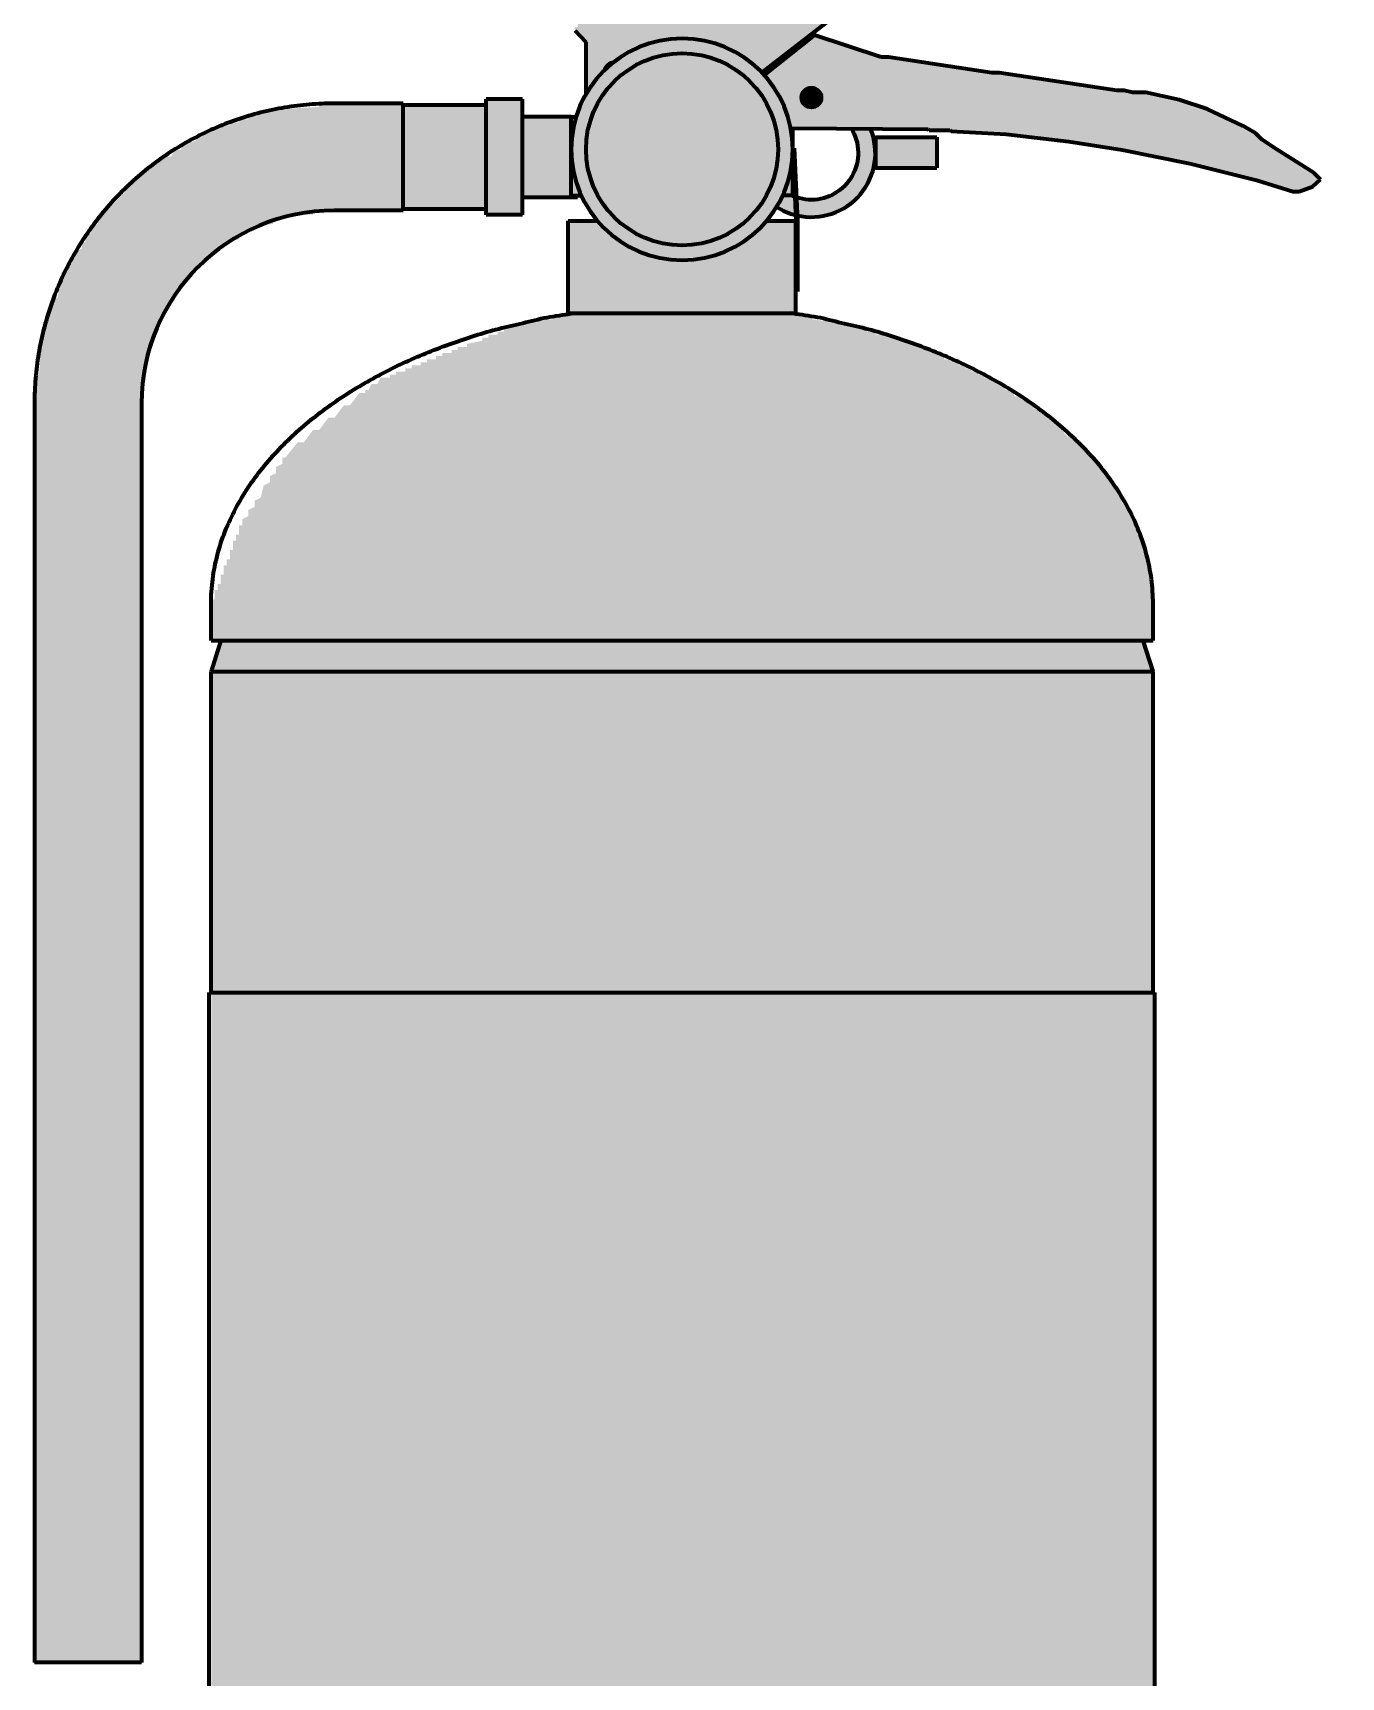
# Model space of a CAD drawing. Header units: millimetres. Extents: x 0 to 420, y 0 to 297.
# Drawn here: x 71.8 to 114.3, y 193.6 to 247 of the extents above; entities that cross this region are included whole.
import ezdxf

# ---------------------------------------------------------------- set-up
doc = ezdxf.new("R2010")
doc.units = ezdxf.units.MM
doc.layers.add('01-VISIBLE', color=7, linetype='CONTINUOUS', lineweight=70)
doc.layers.add('13-GRAFICA', color=30, linetype='CONTINUOUS', lineweight=18)

msp = doc.modelspace()

# ---------------------------------------------------------------- hatches: boundary and pattern name
at = {"layer": '13-GRAFICA', "true_color": 0x009146}
h = msp.add_hatch(color=7, dxfattribs=at)
h.dxf.hatch_style = 1
h.paths.add_polyline_path([(89.828, 245.129), (89.828, 246.729), (89.428, 247.029), (89.428, 247.229), (89.528, 247.229), (89.528, 247.429), (89.628, 247.429), (89.728, 248.129), (89.828, 248.129), (89.928, 248.329), (90.728, 248.429), (90.728, 248.529), (91.128, 248.529), (91.128, 248.629), (91.528, 248.629), (91.528, 248.729), (91.928, 248.729), (91.928, 248.829), (92.428, 248.829), (92.428, 248.929), (93.028, 248.929), (93.028, 249.029), (93.228, 249.029), (93.228, 249.129), (93.728, 249.129), (93.728, 249.229), (94.128, 249.229), (94.128, 249.329), (94.528, 249.329), (94.528, 249.429), (95.028, 249.429), (95.028, 249.529), (95.428, 249.529), (95.428, 249.629), (95.928, 249.629), (95.928, 249.729), (96.328, 249.729), (96.328, 249.829), (96.828, 249.829), (96.828, 249.929), (99.328, 249.929), (99.328, 249.829), (101.028, 249.829), (101.028, 249.729), (102.728, 249.729), (102.728, 249.629), (104.828, 249.629), (104.828, 249.529), (106.928, 249.529), (106.928, 249.429), (108.528, 249.429), (108.528, 249.329), (110.128, 249.329), (110.128, 249.229), (113.528, 249.129), (113.528, 249.029), (113.728, 249.029), (113.728, 248.929), (114.228, 248.529), (114.228, 248.229), (114.328, 248.229), (114.328, 247.929), (114.228, 247.929), (114.228, 247.829), (112.528, 247.829), (112.428, 248.029), (98.428, 248.029), (98.428, 247.929), (98.228, 247.929), (98.028, 247.629), (97.828, 247.629), (97.528, 247.229), (97.328, 247.229), (97.128, 246.929), (96.928, 246.929), (96.628, 246.529), (96.428, 246.529), (96.228, 246.229), (96.028, 246.229), (96.028, 246.129), (95.928, 246.129), (95.728, 245.829), (95.528, 245.829), (95.528, 245.729), (95.428, 245.729), (95.128, 246.129), (94.928, 246.129), (94.828, 246.329), (94.628, 246.329), (94.528, 246.529), (94.228, 246.529), (94.228, 246.629), (93.928, 246.629), (93.928, 246.729), (93.528, 246.729), (93.528, 246.829), (92.328, 246.829), (92.328, 246.729), (91.928, 246.729), (91.928, 246.629), (91.328, 246.529), (91.328, 246.429), (91.128, 246.429), (91.028, 246.229), (90.828, 246.229), (90.728, 246.029), (90.528, 246.029), (90.428, 245.729), (89.928, 245.329), (89.928, 245.129)])
at = {"layer": '13-GRAFICA', "true_color": 0xffffff}
h = msp.add_hatch(color=7, dxfattribs=at)
h.dxf.hatch_style = 1
h.paths.add_polyline_path([(92.628, 239.729), (92.028, 239.729), (92.028, 239.829), (91.728, 239.829), (91.728, 239.929), (91.428, 239.929), (91.428, 240.029), (91.028, 240.129), (90.828, 240.429), (90.628, 240.429), (90.628, 240.529), (89.928, 241.129), (89.928, 241.329), (89.828, 241.329), (89.828, 241.529), (89.728, 241.529), (89.728, 241.729), (89.628, 241.729), (89.628, 241.929), (89.528, 241.929), (89.428, 242.629), (89.328, 242.629), (89.328, 243.829), (89.428, 243.829), (89.428, 244.229), (89.528, 244.229), (89.528, 244.529), (89.628, 244.529), (89.628, 244.729), (89.728, 244.729), (89.928, 245.329), (90.028, 245.329), (90.028, 245.429), (90.428, 245.729), (90.428, 245.929), (90.628, 245.929), (90.828, 246.229), (91.028, 246.229), (91.028, 246.329), (91.328, 246.429), (91.328, 246.529), (91.628, 246.529), (91.628, 246.629), (91.928, 246.629), (91.928, 246.729), (92.328, 246.729), (92.328, 246.829), (93.528, 246.829), (93.528, 246.729), (93.928, 246.729), (93.928, 246.629), (94.528, 246.529), (94.628, 246.329), (94.828, 246.329), (94.928, 246.129), (95.128, 246.129), (95.128, 246.029), (95.928, 245.329), (95.928, 245.129), (96.028, 245.129), (96.028, 244.929), (96.128, 244.929), (96.128, 244.729), (96.228, 244.729), (96.228, 244.529), (96.328, 244.529), (96.328, 244.129), (96.428, 244.129), (96.428, 243.729), (96.528, 243.729), (96.528, 242.729), (96.428, 242.729), (96.428, 242.329), (96.328, 242.329), (96.228, 241.729), (96.028, 241.629), (95.928, 241.229), (95.728, 241.129), (95.728, 240.929), (95.628, 240.929), (95.228, 240.429), (95.028, 240.429), (95.028, 240.329), (94.728, 240.229), (94.628, 240.029), (94.328, 240.029), (94.328, 239.929), (93.828, 239.829), (93.828, 239.729), (93.128, 239.729), (93.128, 239.629), (92.628, 239.629)])
at = {"layer": '13-GRAFICA', "true_color": 0x009146}
h = msp.add_hatch(color=7, dxfattribs=at)
h.dxf.hatch_style = 1
h.paths.add_polyline_path([(97.028, 246.729), (97.128, 246.929), (97.428, 246.929), (97.428, 246.829), (97.428, 245.129), (97.328, 245.129), (97.328, 245.229), (96.928, 245.229), (96.928, 245.129), (96.828, 245.129), (96.828, 246.729)])
h = msp.add_hatch(color=7, dxfattribs=at)
h.dxf.hatch_style = 1
h.paths.add_polyline_path([(97.728, 246.829), (97.728, 246.729), (98.028, 246.729), (98.028, 246.629), (98.328, 246.629), (98.328, 246.529), (98.728, 246.529), (98.728, 246.429), (99.028, 246.429), (99.028, 246.329), (99.328, 246.329), (99.328, 246.229), (101.428, 246.029), (101.428, 245.929), (102.728, 245.829), (102.728, 245.729), (103.628, 245.729), (103.628, 245.629), (105.628, 245.429), (105.628, 245.329), (106.928, 245.229), (106.928, 245.129), (108.028, 245.129), (108.028, 245.029), (108.528, 245.029), (108.528, 244.929), (109.328, 244.829), (109.328, 244.729), (109.928, 244.629), (109.928, 244.529), (110.128, 244.529), (110.128, 244.429), (110.328, 244.429), (110.328, 244.329), (110.528, 244.329), (110.528, 244.229), (110.828, 244.229), (110.828, 244.129), (111.228, 244.029), (111.228, 243.929), (111.528, 243.829), (111.728, 243.529), (111.928, 243.529), (112.028, 243.329), (112.228, 243.329), (112.228, 243.229), (112.528, 243.129), (112.628, 242.929), (112.828, 242.929), (112.828, 242.829), (113.028, 242.829), (113.128, 242.629), (113.328, 242.629), (113.628, 242.229), (113.528, 242.229), (113.428, 242.029), (113.228, 242.029), (113.228, 241.929), (112.728, 241.829), (112.728, 241.929), (112.428, 241.929), (112.428, 242.029), (112.128, 242.029), (112.128, 242.129), (111.828, 242.129), (111.828, 242.229), (111.428, 242.229), (111.428, 242.329), (111.028, 242.329), (111.028, 242.429), (110.628, 242.429), (110.628, 242.529), (110.228, 242.529), (110.228, 242.629), (109.828, 242.629), (109.828, 242.729), (109.428, 242.729), (109.428, 242.829), (108.928, 242.829), (108.928, 242.929), (108.428, 242.929), (108.428, 243.029), (107.928, 243.029), (107.928, 243.129), (107.428, 243.129), (107.428, 243.229), (106.928, 243.229), (106.928, 243.329), (105.628, 243.429), (105.628, 243.529), (103.928, 243.629), (103.928, 243.729), (100.928, 243.829), (100.928, 243.929), (97.428, 243.929), (97.428, 244.729), (97.428, 245.129), (97.428, 246.829)])
h = msp.add_hatch(color=7, dxfattribs=at)
h.dxf.hatch_style = 1
h.paths.add_polyline_path([(96.128, 244.929), (96.028, 244.929), (95.928, 245.329), (95.628, 245.529), (95.628, 245.729), (95.728, 245.729), (95.828, 245.929), (96.028, 245.929), (96.328, 246.329), (96.528, 246.329), (96.828, 246.729), (96.828, 245.129), (96.828, 244.729), (96.828, 243.929), (96.428, 243.929), (96.328, 244.529), (96.228, 244.529), (96.228, 244.729), (96.128, 244.729)])
at = {"layer": '13-GRAFICA', "true_color": 0xd6d9de}
h = msp.add_hatch(color=7, dxfattribs=at)
h.dxf.hatch_style = 1
h.paths.add_polyline_path([(96.828, 244.729), (96.828, 245.129), (96.928, 245.129), (96.928, 245.229), (97.328, 245.229), (97.328, 245.129), (97.428, 245.129), (97.428, 244.729), (97.328, 244.729), (97.328, 244.629), (96.928, 244.629), (96.928, 244.729)])
at = {"layer": '13-GRAFICA', "true_color": 0x009146}
h = msp.add_hatch(color=7, dxfattribs=at)
h.dxf.hatch_style = 1
h.paths.add_polyline_path([(71.828, 194.129), (71.828, 235.029), (71.928, 235.029), (71.928, 235.929), (72.028, 235.929), (72.128, 237.329), (72.228, 237.329), (72.428, 238.229), (72.528, 238.229), (72.528, 238.429), (72.628, 238.429), (72.828, 239.329), (73.028, 239.429), (73.028, 239.629), (73.128, 239.629), (73.228, 239.929), (73.428, 240.029), (73.428, 240.229), (73.528, 240.229), (73.528, 240.429), (73.728, 240.529), (73.728, 240.729), (73.928, 240.829), (73.928, 241.029), (74.028, 241.029), (75.628, 242.729), (75.828, 242.729), (75.928, 242.929), (76.328, 243.029), (76.428, 243.229), (76.628, 243.229), (76.728, 243.429), (77.128, 243.529), (77.128, 243.629), (77.428, 243.729), (77.428, 243.829), (77.728, 243.829), (77.728, 243.929), (77.928, 243.929), (77.928, 244.029), (78.228, 244.029), (78.228, 244.129), (78.528, 244.129), (78.528, 244.229), (78.828, 244.229), (78.828, 244.329), (79.128, 244.329), (79.128, 244.429), (79.428, 244.429), (79.428, 244.529), (81.128, 244.629), (81.128, 244.729), (83.828, 244.729), (83.828, 241.229), (80.928, 241.229), (80.928, 241.129), (80.128, 241.129), (80.128, 241.029), (79.828, 241.029), (79.828, 240.929), (79.628, 240.929), (79.628, 240.829), (79.028, 240.729), (79.028, 240.629), (78.628, 240.529), (78.528, 240.329), (78.128, 240.229), (78.028, 240.029), (77.828, 240.029), (77.828, 239.929), (76.628, 238.829), (76.628, 238.629), (76.528, 238.629), (76.428, 238.329), (76.228, 238.229), (76.128, 237.829), (75.928, 237.729), (75.928, 237.429), (75.828, 237.429), (75.828, 237.129), (75.728, 237.129), (75.728, 236.829), (75.628, 236.829), (75.628, 236.529), (75.528, 236.529), (75.528, 236.029), (75.428, 236.029), (75.428, 235.129), (75.328, 235.129), (75.328, 194.129)])
at = {"layer": '13-GRAFICA', "true_color": 0xcba23e}
h = msp.add_hatch(color=7, dxfattribs=at)
h.dxf.hatch_style = 1
h.paths.add_polyline_path([(83.828, 241.329), (83.828, 244.729), (86.528, 244.729), (86.528, 244.929), (87.728, 244.929), (87.728, 241.129), (86.528, 241.129), (86.528, 241.329)])
at = {"layer": '13-GRAFICA', "true_color": 0x009146}
h = msp.add_hatch(color=7, dxfattribs=at)
h.dxf.hatch_style = 1
h.paths.add_polyline_path([(96.828, 243.929), (96.828, 244.729), (96.928, 244.729), (96.928, 244.629), (97.328, 244.629), (97.328, 244.729), (97.428, 244.729), (97.428, 243.929)])
at = {"layer": '13-GRAFICA', "true_color": 0xcba23e}
h = msp.add_hatch(color=7, dxfattribs=at)
h.dxf.hatch_style = 1
h.paths.add_polyline_path([(87.728, 244.329), (89.528, 244.329), (89.528, 244.229), (89.428, 244.229), (89.428, 243.829), (89.328, 243.829), (89.328, 242.629), (89.428, 242.629), (89.428, 242.229), (89.528, 242.229), (89.628, 241.729), (87.728, 241.729)])
at = {"layer": '13-GRAFICA', "true_color": 0xd6d9de}
h = msp.add_hatch(color=7, dxfattribs=at)
h.dxf.hatch_style = 1
h.paths.add_polyline_path([(96.028, 241.329), (96.028, 241.629), (96.128, 241.629), (96.128, 241.729), (97.528, 241.629), (97.528, 241.729), (98.028, 241.829), (98.028, 241.929), (98.328, 242.129), (98.328, 242.329), (98.528, 242.429), (98.528, 242.729), (98.628, 242.729), (98.628, 243.529), (98.528, 243.529), (98.528, 243.829), (98.428, 243.829), (98.428, 243.929), (99.028, 243.929), (99.028, 243.829), (99.128, 243.829), (99.228, 243.029), (99.128, 243.029), (99.128, 242.429), (99.028, 242.429), (98.928, 242.029), (98.728, 241.929), (98.728, 241.729), (98.628, 241.729), (98.528, 241.529), (98.328, 241.529), (98.228, 241.329), (98.028, 241.329), (98.028, 241.229), (97.828, 241.229), (97.828, 241.129), (97.428, 241.129), (97.428, 241.029), (96.828, 241.029), (96.828, 241.129), (96.428, 241.129), (96.428, 241.229)])
at = {"layer": '13-GRAFICA', "true_color": 0xffd200}
h = msp.add_hatch(color=7, dxfattribs=at)
h.dxf.hatch_style = 1
h.paths.add_polyline_path([(99.228, 242.629), (99.228, 243.629), (101.228, 243.629), (101.228, 242.629)])
at = {"layer": '13-GRAFICA', "true_color": 0xcba23e}
h = msp.add_hatch(color=7, dxfattribs=at)
h.dxf.hatch_style = 1
h.paths.add_polyline_path([(96.428, 242.729), (96.528, 242.729), (96.528, 241.729), (96.228, 241.729)])
at = {"layer": '13-GRAFICA', "true_color": 0xc81e2d}
h = msp.add_hatch(color=7, dxfattribs=at)
h.dxf.hatch_style = 1
h.paths.add_polyline_path([(96.528, 242.029), (96.528, 242.929), (96.628, 242.929), (96.628, 242.029)])
at = {"layer": '13-GRAFICA', "true_color": 0xb21820}
h = msp.add_hatch(color=7, dxfattribs=at)
h.dxf.hatch_style = 1
h.paths.add_polyline_path([(96.628, 237.929), (89.228, 237.929), (89.228, 240.929), (90.228, 240.929), (90.228, 240.829), (90.328, 240.829), (90.628, 240.429), (90.828, 240.429), (91.028, 240.129), (91.228, 240.129), (91.228, 240.029), (91.428, 240.029), (91.428, 239.929), (91.728, 239.929), (91.728, 239.829), (92.028, 239.829), (92.028, 239.729), (92.628, 239.729), (92.628, 239.629), (93.828, 239.729), (93.828, 239.829), (94.128, 239.829), (94.128, 239.929), (94.328, 239.929), (94.328, 240.029), (94.628, 240.029), (94.728, 240.229), (94.928, 240.229), (95.028, 240.429), (95.228, 240.429), (95.628, 240.929), (96.628, 240.929)])
h = msp.add_hatch(color=7, dxfattribs=at)
h.dxf.hatch_style = 1
h.paths.add_polyline_path([(77.628, 227.329), (77.628, 228.629), (77.728, 228.629), (77.728, 228.929), (77.828, 228.929), (77.828, 229.129), (77.928, 229.129), (77.928, 229.429), (78.028, 229.429), (78.028, 229.729), (78.128, 229.729), (78.128, 229.929), (78.228, 229.929), (78.228, 230.229), (78.328, 230.229), (78.328, 230.529), (78.428, 230.529), (78.428, 230.729), (78.528, 230.729), (78.528, 231.029), (78.628, 231.029), (78.628, 231.229), (78.828, 231.329), (78.828, 231.529), (79.028, 231.629), (79.028, 231.829), (79.228, 231.929), (79.328, 232.329), (79.528, 232.429), (79.528, 232.629), (79.728, 232.729), (79.728, 232.929), (79.928, 233.029), (79.928, 233.229), (80.028, 233.229), (80.428, 233.729), (80.628, 233.729), (80.928, 234.129), (81.128, 234.129), (81.428, 234.529), (81.628, 234.529), (81.928, 234.929), (82.128, 234.929), (82.428, 235.329), (82.628, 235.329), (82.628, 235.429), (82.728, 235.429), (82.828, 235.629), (83.028, 235.629), (83.128, 235.829), (83.428, 235.829), (83.428, 235.929), (83.628, 235.929), (83.628, 236.029), (83.928, 236.029), (83.928, 236.129), (84.128, 236.129), (84.128, 236.229), (84.428, 236.229), (84.428, 236.329), (84.628, 236.329), (84.628, 236.429), (84.928, 236.429), (84.928, 236.529), (85.128, 236.529), (85.128, 236.629), (85.428, 236.629), (85.428, 236.729), (85.628, 236.729), (85.628, 236.829), (85.928, 236.829), (85.928, 236.929), (86.428, 237.029), (86.428, 237.129), (86.628, 237.129), (86.628, 237.229), (86.928, 237.229), (86.928, 237.329), (87.128, 237.329), (87.128, 237.429), (87.828, 237.529), (87.828, 237.629), (88.228, 237.629), (88.228, 237.729), (88.728, 237.729), (88.728, 237.829), (89.228, 237.829), (89.228, 237.929), (96.628, 237.929), (96.628, 237.829), (97.128, 237.829), (97.128, 237.729), (98.628, 237.529), (98.628, 237.429), (98.928, 237.429), (98.928, 237.329), (99.228, 237.329), (99.228, 237.229), (99.628, 237.229), (99.628, 237.129), (99.928, 237.129), (99.928, 237.029), (100.228, 237.029), (100.228, 236.929), (100.628, 236.929), (100.628, 236.829), (100.828, 236.829), (100.828, 236.729), (101.028, 236.729), (101.028, 236.629), (101.228, 236.629), (101.228, 236.529), (101.428, 236.529), (101.428, 236.429), (101.728, 236.429), (101.728, 236.329), (101.928, 236.329), (101.928, 236.229), (102.128, 236.229), (102.128, 236.129), (102.328, 236.129), (102.328, 236.029), (102.528, 236.029), (102.528, 235.929), (102.728, 235.929), (102.728, 235.829), (103.028, 235.829), (103.128, 235.629), (103.328, 235.629), (103.428, 235.429), (103.628, 235.429), (103.728, 235.229), (103.928, 235.229), (103.928, 235.129), (104.228, 235.029), (104.328, 234.829), (104.728, 234.729), (105.428, 233.929), (105.628, 233.929), (105.628, 233.829), (106.328, 233.229), (106.328, 233.029), (106.428, 233.029), (106.428, 232.929), (106.728, 232.729), (106.728, 232.529), (107.028, 232.329), (107.228, 231.729), (107.428, 231.629), (107.428, 231.429), (107.528, 231.429), (107.528, 231.229), (107.628, 231.229), (107.628, 231.029), (107.728, 231.029), (107.728, 230.729), (107.828, 230.729), (107.828, 230.429), (107.928, 230.429), (107.928, 230.129), (108.028, 230.129), (108.028, 229.729), (108.128, 229.729), (108.128, 228.829), (108.228, 228.829), (108.228, 227.329)])
h = msp.add_hatch(color=7, dxfattribs=at)
h.dxf.hatch_style = 1
h.paths.add_polyline_path([(77.628, 226.429), (77.728, 226.429), (77.728, 226.829), (77.828, 226.829), (77.928, 227.329), (107.928, 227.329), (107.928, 227.029), (108.028, 227.029), (108.028, 226.729), (108.128, 226.729), (108.128, 226.429), (108.228, 226.429), (108.228, 215.829), (77.628, 215.829)])
at = {"layer": '13-GRAFICA', "true_color": 0xffffff}
h = msp.add_hatch(color=7, dxfattribs=at)
h.dxf.hatch_style = 1
h.paths.add_polyline_path([(77.628, 186.429), (77.628, 215.829), (108.228, 215.829), (108.228, 186.429)])

# ---------------------------------------------------------------- linework, layer by layer
at = {"layer": '01-VISIBLE'}
for p, q in [((95.509, 245.748), (98.472, 248.041)), ((89.446, 247.109), (89.786, 246.737)), ((97.22, 246.957), (95.589, 245.663)), ((99.386, 246.247), (97.22, 246.957)), ((89.786, 246.737), (89.786, 245.024)), ((99.624, 246.247), (99.386, 246.247)), ((102.976, 245.739), (99.624, 246.247)), ((103.214, 245.739), (102.976, 245.739)), ((107.04, 245.163), (103.214, 245.739)), ((83.858, 244.739), (81.618, 244.739)), ((86.558, 244.689), (83.858, 244.689)), ((87.738, 244.879), (86.558, 244.879)), ((107.278, 245.163), (107.04, 245.163)), ((107.548, 245.095), (107.278, 245.163)), ((107.988, 245.095), (107.548, 245.095)), ((109.072, 244.857), (107.988, 245.095)), ((109.986, 244.553), (109.072, 244.857)), ((89.318, 244.309), (87.738, 244.309)), ((89.318, 241.749), (89.318, 244.309)), ((111.138, 244.011), (109.986, 244.553)), ((96.452, 243.934), (100.91, 243.909)), ((96.518, 241.749), (96.518, 243.934)), ((99.198, 243.649), (101.198, 243.649)), ((100.91, 243.909), (100.944, 243.875)), ((100.944, 243.875), (101.622, 243.875)), ((101.622, 243.875), (101.656, 243.841)), ((101.656, 243.841), (103.45, 243.739)), ((103.45, 243.739), (105.482, 243.503)), ((111.544, 243.773), (111.138, 244.011)), ((111.748, 243.571), (111.544, 243.773)), ((96.524, 243.289), (96.564, 243.291)), ((96.624, 240.929), (96.524, 243.289)), ((96.564, 243.291), (96.664, 240.93)), ((105.482, 243.503), (107.21, 243.231)), ((107.21, 243.231), (109.412, 242.791)), ((112.154, 243.299), (111.748, 243.571)), ((113.442, 242.487), (112.154, 243.299)), ((99.198, 242.649), (101.198, 242.649)), ((109.412, 242.791), (111.578, 242.249)), ((111.578, 242.249), (112.764, 241.877)), ((112.968, 241.877), (113.408, 242.047)), ((113.408, 242.047), (113.662, 242.267)), ((113.662, 242.267), (113.442, 242.487)), ((89.518, 241.689), (87.738, 241.689)), ((112.764, 241.877), (112.968, 241.877)), ((83.858, 241.259), (81.618, 241.259)), ((86.558, 241.309), (83.858, 241.309)), ((87.738, 241.119), (86.558, 241.119)), ((89.218, 237.929), (89.218, 240.929)), ((96.618, 238.729), (96.618, 240.929)), ((96.624, 238.629), (96.624, 240.929)), ((96.664, 240.93), (96.664, 238.629)), ((96.613, 238.329), (96.613, 238.729)), ((96.618, 237.929), (96.618, 238.329)), ((96.664, 238.629), (96.624, 238.629)), ((96.42, 237.929), (96.42, 237.929)), ((71.878, 234.999), (71.878, 194.089)), ((75.358, 234.999), (75.358, 194.089)), ((77.618, 227.286), (77.618, 228.486)), ((108.218, 227.286), (108.218, 228.486)), ((77.938, 227.286), (77.618, 226.286)), ((108.218, 226.286), (107.898, 227.286)), ((77.618, 215.855), (77.618, 226.286)), ((108.218, 215.855), (108.218, 226.286)), ((77.558, 186.444), (77.558, 215.855)), ((108.278, 186.444), (108.278, 215.855))]:
    msp.add_line(p, q, dxfattribs=at)
for points in [[(81.618, 244.739), (81.517, 244.738), (81.417, 244.737), (81.316, 244.734), (81.215, 244.731), (81.115, 244.726), (81.014, 244.72), (80.914, 244.714), (80.814, 244.706), (80.713, 244.697), (80.613, 244.687), (80.513, 244.676), (80.413, 244.664), (80.313, 244.651), (80.214, 244.637), (80.114, 244.622), (80.015, 244.606), (79.916, 244.589), (79.817, 244.571), (79.718, 244.552), (79.619, 244.532), (79.521, 244.511), (79.423, 244.488), (79.325, 244.465), (79.227, 244.441), (79.13, 244.416), (79.032, 244.39), (78.935, 244.362), (78.839, 244.334), (78.743, 244.305), (78.646, 244.275), (78.551, 244.243), (78.455, 244.211), (78.36, 244.178), (78.266, 244.144), (78.171, 244.109), (78.077, 244.073), (77.984, 244.036), (77.891, 243.998), (77.798, 243.959), (77.705, 243.919), (77.614, 243.878), (77.522, 243.836), (77.431, 243.793), (77.34, 243.749), (77.25, 243.705), (77.16, 243.659), (77.071, 243.613), (76.982, 243.565), (76.894, 243.517), (76.806, 243.467), (76.719, 243.417), (76.632, 243.366), (76.546, 243.314), (76.46, 243.261), (76.375, 243.208), (76.291, 243.153), (76.207, 243.098), (76.123, 243.041), (76.041, 242.984), (75.958, 242.926), (75.877, 242.867), (75.796, 242.807), (75.715, 242.747), (75.636, 242.685), (75.556, 242.623), (75.478, 242.56), (75.4, 242.496), (75.323, 242.431), (75.247, 242.366), (75.171, 242.3), (75.096, 242.233), (75.021, 242.165), (74.948, 242.096), (74.875, 242.027), (74.802, 241.957), (74.731, 241.886), (74.66, 241.815), (74.59, 241.742), (74.521, 241.669), (74.452, 241.596), (74.384, 241.521), (74.317, 241.446), (74.251, 241.37), (74.186, 241.294), (74.121, 241.217), (74.057, 241.139), (73.994, 241.061), (73.932, 240.981), (73.87, 240.902), (73.81, 240.821), (73.75, 240.74), (73.691, 240.659), (73.633, 240.576), (73.576, 240.494), (73.519, 240.41), (73.464, 240.326), (73.409, 240.242), (73.356, 240.157), (73.303, 240.071), (73.251, 239.985), (73.2, 239.898), (73.15, 239.811), (73.1, 239.723), (73.052, 239.635), (73.004, 239.546), (72.958, 239.457), (72.912, 239.367), (72.868, 239.277), (72.824, 239.186), (72.781, 239.095), (72.739, 239.003), (72.698, 238.912), (72.658, 238.819), (72.619, 238.726), (72.581, 238.633), (72.544, 238.54), (72.508, 238.446), (72.473, 238.351), (72.439, 238.257), (72.406, 238.162), (72.374, 238.066), (72.342, 237.971), (72.312, 237.874), (72.283, 237.778), (72.255, 237.682), (72.227, 237.585), (72.201, 237.487), (72.176, 237.39), (72.152, 237.292), (72.129, 237.194), (72.106, 237.096), (72.085, 236.998), (72.065, 236.899), (72.046, 236.8), (72.028, 236.701), (72.011, 236.602), (71.995, 236.503), (71.98, 236.403), (71.966, 236.304), (71.953, 236.204), (71.941, 236.104), (71.93, 236.004), (71.92, 235.904), (71.911, 235.803), (71.903, 235.703), (71.897, 235.603), (71.891, 235.502), (71.886, 235.402), (71.883, 235.301), (71.88, 235.2), (71.879, 235.1), (71.878, 234.999)], [(83.858, 241.259), (83.858, 241.361), (83.858, 241.464), (83.858, 241.566), (83.858, 241.668), (83.858, 241.771), (83.858, 241.873), (83.858, 241.975), (83.858, 242.078), (83.858, 242.18), (83.858, 242.283), (83.858, 242.385), (83.858, 242.487), (83.858, 242.59), (83.858, 242.692), (83.858, 242.794), (83.858, 242.897), (83.858, 242.999), (83.858, 243.101), (83.858, 243.204), (83.858, 243.306), (83.858, 243.408), (83.858, 243.511), (83.858, 243.613), (83.858, 243.715), (83.858, 243.818), (83.858, 243.92), (83.858, 244.023), (83.858, 244.125), (83.858, 244.227), (83.858, 244.33), (83.858, 244.432), (83.858, 244.534), (83.858, 244.637), (83.858, 244.739)], [(86.558, 241.119), (86.558, 241.221), (86.558, 241.322), (86.558, 241.424), (86.558, 241.525), (86.558, 241.627), (86.558, 241.729), (86.558, 241.83), (86.558, 241.932), (86.558, 242.034), (86.558, 242.135), (86.558, 242.237), (86.558, 242.338), (86.558, 242.44), (86.558, 242.542), (86.558, 242.643), (86.558, 242.745), (86.558, 242.847), (86.558, 242.948), (86.558, 243.05), (86.558, 243.151), (86.558, 243.253), (86.558, 243.355), (86.558, 243.456), (86.558, 243.558), (86.558, 243.66), (86.558, 243.761), (86.558, 243.863), (86.558, 243.964), (86.558, 244.066), (86.558, 244.168), (86.558, 244.269), (86.558, 244.371), (86.558, 244.473), (86.558, 244.574), (86.558, 244.676), (86.558, 244.777), (86.558, 244.879)], [(87.738, 241.119), (87.738, 241.221), (87.738, 241.322), (87.738, 241.424), (87.738, 241.525), (87.738, 241.627), (87.738, 241.729), (87.738, 241.83), (87.738, 241.932), (87.738, 242.034), (87.738, 242.135), (87.738, 242.237), (87.738, 242.338), (87.738, 242.44), (87.738, 242.542), (87.738, 242.643), (87.738, 242.745), (87.738, 242.847), (87.738, 242.948), (87.738, 243.05), (87.738, 243.151), (87.738, 243.253), (87.738, 243.355), (87.738, 243.456), (87.738, 243.558), (87.738, 243.66), (87.738, 243.761), (87.738, 243.863), (87.738, 243.964), (87.738, 244.066), (87.738, 244.168), (87.738, 244.269), (87.738, 244.371), (87.738, 244.473), (87.738, 244.574), (87.738, 244.676), (87.738, 244.777), (87.738, 244.879)], [(96.951, 245.202), (96.951, 245.202), (96.951, 245.202), (96.951, 245.202), (96.951, 245.202), (96.951, 245.202), (96.952, 245.202)], [(89.318, 244.309), (89.345, 244.309), (89.371, 244.309), (89.398, 244.309), (89.424, 244.309), (89.451, 244.309), (89.478, 244.309)], [(98.414, 243.923), (98.464, 243.836), (98.507, 243.745), (98.545, 243.652), (98.577, 243.557), (98.602, 243.459), (98.62, 243.361), (98.632, 243.261), (98.638, 243.161), (98.636, 243.06), (98.629, 242.96), (98.614, 242.861), (98.593, 242.762), (98.566, 242.666), (98.532, 242.571), (98.492, 242.479), (98.446, 242.39), (98.394, 242.303), (98.337, 242.221), (98.274, 242.142), (98.207, 242.068), (98.134, 241.999), (98.057, 241.934), (97.976, 241.874), (97.891, 241.821), (97.803, 241.772), (97.712, 241.73), (97.618, 241.694), (97.523, 241.664), (97.425, 241.64), (97.326, 241.623), (97.226, 241.613), (97.126, 241.609), (97.025, 241.612), (96.925, 241.621), (96.826, 241.637), (96.728, 241.66), (96.632, 241.689)], [(99.198, 243.649), (99.198, 243.549), (99.198, 243.449), (99.198, 243.349), (99.198, 243.249), (99.198, 243.149), (99.198, 243.049), (99.198, 242.949), (99.198, 242.849), (99.198, 242.749), (99.198, 242.649)], [(101.198, 243.649), (101.198, 243.549), (101.198, 243.449), (101.198, 243.349), (101.198, 243.249), (101.198, 243.149), (101.198, 243.049), (101.198, 242.949), (101.198, 242.849), (101.198, 242.749), (101.198, 242.649)], [(89.318, 241.749), (89.373, 241.749), (89.427, 241.749), (89.482, 241.749), (89.536, 241.749), (89.591, 241.749), (89.645, 241.749)], [(89.518, 241.689), (89.518, 241.699), (89.518, 241.709), (89.518, 241.719), (89.518, 241.729), (89.518, 241.739), (89.518, 241.749)], [(96.518, 241.749), (96.463, 241.749), (96.409, 241.749), (96.354, 241.749), (96.3, 241.749), (96.245, 241.749), (96.191, 241.749)], [(96.591, 241.703), (96.573, 241.71), (96.554, 241.718), (96.536, 241.725), (96.517, 241.733), (96.499, 241.741), (96.481, 241.749)], [(89.218, 240.929), (89.323, 240.929), (89.429, 240.929), (89.534, 240.929), (89.639, 240.929), (89.744, 240.929), (89.85, 240.929), (89.955, 240.929), (90.06, 240.929), (90.165, 240.929)], [(95.671, 240.929), (95.776, 240.929), (95.881, 240.929), (95.986, 240.929), (96.092, 240.929), (96.197, 240.929), (96.302, 240.929), (96.407, 240.929), (96.513, 240.929), (96.618, 240.929)], [(96.613, 238.729), (96.613, 238.729), (96.614, 238.729), (96.615, 238.729), (96.616, 238.729), (96.617, 238.729), (96.618, 238.729)], [(96.613, 238.329), (96.613, 238.329), (96.614, 238.329), (96.615, 238.329), (96.616, 238.329), (96.617, 238.329), (96.618, 238.329)], [(77.618, 228.486), (77.619, 228.587), (77.621, 228.687), (77.625, 228.787), (77.631, 228.888), (77.638, 228.988), (77.647, 229.088), (77.658, 229.188), (77.67, 229.287), (77.684, 229.387), (77.7, 229.486), (77.717, 229.585), (77.735, 229.684), (77.755, 229.782), (77.777, 229.88), (77.8, 229.978), (77.825, 230.075), (77.851, 230.172), (77.879, 230.269), (77.908, 230.365), (77.938, 230.461), (77.97, 230.556), (78.004, 230.65), (78.039, 230.745), (78.075, 230.838), (78.112, 230.932), (78.151, 231.024), (78.191, 231.116), (78.232, 231.208), (78.275, 231.299), (78.319, 231.389), (78.364, 231.479), (78.41, 231.568), (78.458, 231.656), (78.507, 231.744), (78.557, 231.831), (78.607, 231.918), (78.659, 232.004), (78.713, 232.089), (78.767, 232.174), (78.822, 232.258), (78.878, 232.341), (78.935, 232.423), (78.993, 232.505), (79.052, 232.587), (79.112, 232.667), (79.173, 232.747), (79.235, 232.826), (79.298, 232.905), (79.361, 232.983), (79.425, 233.06), (79.491, 233.136), (79.557, 233.212), (79.623, 233.287), (79.691, 233.361), (79.759, 233.435), (79.828, 233.508), (79.898, 233.58), (79.968, 233.652), (80.039, 233.723), (80.111, 233.793), (80.183, 233.863), (80.256, 233.932), (80.33, 234), (80.404, 234.067), (80.479, 234.134), (80.555, 234.201), (80.631, 234.266), (80.707, 234.331), (80.785, 234.395), (80.862, 234.459), (80.941, 234.522), (81.019, 234.584), (81.099, 234.646), (81.178, 234.707), (81.259, 234.767), (81.339, 234.827), (81.421, 234.886), (81.502, 234.945), (81.584, 235.002), (81.667, 235.06), (81.75, 235.116), (81.833, 235.172), (81.917, 235.228), (82.001, 235.282), (82.086, 235.337), (82.171, 235.39), (82.256, 235.443), (82.342, 235.495), (82.428, 235.547), (82.514, 235.598), (82.601, 235.649), (82.688, 235.699), (82.775, 235.748), (82.863, 235.797), (82.951, 235.846), (83.04, 235.893), (83.128, 235.941), (83.217, 235.987), (83.306, 236.033), (83.396, 236.079), (83.486, 236.124), (83.576, 236.168), (83.666, 236.212), (83.757, 236.255), (83.848, 236.298), (83.939, 236.34), (84.03, 236.382), (84.122, 236.423), (84.214, 236.464), (84.306, 236.504), (84.398, 236.544), (84.491, 236.582), (84.583, 236.621), (84.676, 236.659), (84.77, 236.696), (84.863, 236.733), (84.957, 236.769), (85.051, 236.805), (85.145, 236.84), (85.239, 236.875), (85.333, 236.909), (85.428, 236.943), (85.522, 236.976), (85.617, 237.01), (85.712, 237.042), (85.807, 237.075), (85.902, 237.107), (85.998, 237.139), (86.093, 237.17), (86.189, 237.201), (86.285, 237.231), (86.381, 237.26), (86.477, 237.289), (86.573, 237.317), (86.67, 237.344), (86.767, 237.37), (86.864, 237.396), (86.961, 237.421), (87.059, 237.446), (87.156, 237.47), (87.254, 237.493), (87.352, 237.516), (87.449, 237.539), (87.547, 237.562), (87.645, 237.584), (87.743, 237.606), (87.841, 237.629), (87.939, 237.651), (88.037, 237.674), (88.134, 237.697), (88.231, 237.723), (88.328, 237.751), (88.426, 237.772), (88.525, 237.79), (88.624, 237.807), (88.723, 237.823), (88.822, 237.839), (88.921, 237.854), (89.021, 237.869), (89.12, 237.884), (89.219, 237.899), (89.319, 237.914), (89.418, 237.929)], [(89.218, 237.929), (89.318, 237.929), (89.418, 237.929), (89.518, 237.929), (89.618, 237.929), (89.718, 237.929), (89.818, 237.929), (89.918, 237.929), (90.018, 237.929), (90.118, 237.929), (90.218, 237.929), (90.318, 237.929), (90.418, 237.929), (90.518, 237.929), (90.618, 237.929), (90.718, 237.929), (90.818, 237.929), (90.918, 237.929), (91.018, 237.929), (91.118, 237.929), (91.218, 237.929), (91.318, 237.929), (91.418, 237.929), (91.518, 237.929), (91.618, 237.929), (91.718, 237.929), (91.818, 237.929), (91.918, 237.929), (92.018, 237.929), (92.118, 237.929), (92.218, 237.929), (92.318, 237.929), (92.418, 237.929), (92.518, 237.929), (92.618, 237.929), (92.718, 237.929), (92.818, 237.929), (92.918, 237.929), (93.018, 237.929), (93.118, 237.929), (93.218, 237.929), (93.318, 237.929), (93.418, 237.929), (93.518, 237.929), (93.618, 237.929), (93.718, 237.929), (93.818, 237.929), (93.918, 237.929), (94.018, 237.929), (94.118, 237.929), (94.218, 237.929), (94.318, 237.929), (94.418, 237.929), (94.518, 237.929), (94.618, 237.929), (94.718, 237.929), (94.818, 237.929), (94.918, 237.929), (95.018, 237.929), (95.118, 237.929), (95.218, 237.929), (95.318, 237.929), (95.418, 237.929), (95.518, 237.929), (95.618, 237.929), (95.718, 237.929), (95.818, 237.929), (95.918, 237.929), (96.018, 237.929), (96.118, 237.929), (96.218, 237.929), (96.318, 237.929), (96.418, 237.929), (96.518, 237.929), (96.618, 237.929)], [(108.218, 228.486), (108.217, 228.587), (108.215, 228.687), (108.211, 228.787), (108.205, 228.888), (108.198, 228.988), (108.189, 229.088), (108.178, 229.188), (108.166, 229.287), (108.152, 229.387), (108.136, 229.486), (108.119, 229.585), (108.101, 229.684), (108.081, 229.782), (108.059, 229.88), (108.036, 229.978), (108.011, 230.075), (107.985, 230.172), (107.957, 230.269), (107.928, 230.365), (107.898, 230.46), (107.866, 230.556), (107.832, 230.65), (107.798, 230.744), (107.761, 230.838), (107.724, 230.931), (107.685, 231.024), (107.645, 231.116), (107.604, 231.207), (107.561, 231.298), (107.517, 231.389), (107.472, 231.478), (107.426, 231.567), (107.378, 231.656), (107.329, 231.744), (107.28, 231.831), (107.229, 231.918), (107.177, 232.003), (107.124, 232.089), (107.07, 232.173), (107.014, 232.257), (106.958, 232.34), (106.901, 232.423), (106.843, 232.505), (106.784, 232.586), (106.724, 232.667), (106.663, 232.747), (106.601, 232.826), (106.539, 232.904), (106.475, 232.982), (106.411, 233.059), (106.346, 233.136), (106.28, 233.211), (106.213, 233.286), (106.146, 233.361), (106.078, 233.434), (106.009, 233.507), (105.939, 233.58), (105.868, 233.651), (105.797, 233.722), (105.726, 233.793), (105.653, 233.862), (105.58, 233.931), (105.507, 233.999), (105.432, 234.067), (105.357, 234.134), (105.282, 234.2), (105.206, 234.266), (105.129, 234.33), (105.052, 234.395), (104.974, 234.458), (104.896, 234.521), (104.817, 234.584), (104.738, 234.645), (104.658, 234.706), (104.578, 234.767), (104.497, 234.826), (104.416, 234.885), (104.335, 234.944), (104.252, 235.002), (104.17, 235.059), (104.087, 235.116), (104.004, 235.172), (103.92, 235.227), (103.836, 235.282), (103.751, 235.336), (103.666, 235.39), (103.581, 235.443), (103.495, 235.495), (103.409, 235.547), (103.323, 235.598), (103.236, 235.649), (103.149, 235.699), (103.062, 235.748), (102.974, 235.797), (102.886, 235.845), (102.797, 235.893), (102.709, 235.94), (102.62, 235.987), (102.531, 236.033), (102.441, 236.078), (102.351, 236.123), (102.261, 236.167), (102.171, 236.211), (102.08, 236.255), (101.989, 236.298), (101.898, 236.34), (101.807, 236.382), (101.716, 236.423), (101.624, 236.463), (101.532, 236.503), (101.439, 236.543), (101.347, 236.582), (101.254, 236.62), (101.161, 236.658), (101.068, 236.695), (100.974, 236.732), (100.881, 236.768), (100.787, 236.804), (100.693, 236.839), (100.598, 236.874), (100.504, 236.908), (100.41, 236.942), (100.315, 236.976), (100.22, 237.009), (100.125, 237.042), (100.03, 237.074), (99.935, 237.106), (99.84, 237.138), (99.744, 237.169), (99.649, 237.2), (99.553, 237.23), (99.457, 237.259), (99.361, 237.288), (99.264, 237.316), (99.168, 237.343), (99.071, 237.37), (98.974, 237.396), (98.876, 237.421), (98.779, 237.445), (98.681, 237.469), (98.584, 237.493), (98.486, 237.516), (98.388, 237.539), (98.29, 237.561), (98.193, 237.584), (98.095, 237.606), (97.997, 237.628), (97.899, 237.651), (97.801, 237.674), (97.704, 237.697), (97.606, 237.723), (97.51, 237.75), (97.412, 237.772), (97.313, 237.79), (97.214, 237.807), (97.115, 237.823), (97.016, 237.838), (96.916, 237.854), (96.817, 237.869), (96.718, 237.884), (96.619, 237.899), (96.519, 237.914), (96.42, 237.929)], [(77.618, 227.286), (77.718, 227.286), (77.818, 227.286), (77.918, 227.286), (78.018, 227.286), (78.118, 227.286), (78.218, 227.286), (78.318, 227.286), (78.418, 227.286), (78.518, 227.286), (78.618, 227.286), (78.718, 227.286), (78.818, 227.286), (78.918, 227.286), (79.018, 227.286), (79.118, 227.286), (79.218, 227.286), (79.318, 227.286), (79.418, 227.286), (79.518, 227.286), (79.618, 227.286), (79.718, 227.286), (79.818, 227.286), (79.918, 227.286), (80.018, 227.286), (80.118, 227.286), (80.218, 227.286), (80.318, 227.286), (80.418, 227.286), (80.518, 227.286), (80.618, 227.286), (80.718, 227.286), (80.818, 227.286), (80.918, 227.286), (81.018, 227.286), (81.118, 227.286), (81.218, 227.286), (81.318, 227.286), (81.418, 227.286), (81.518, 227.286), (81.618, 227.286), (81.718, 227.286), (81.818, 227.286), (81.918, 227.286), (82.018, 227.286), (82.118, 227.286), (82.218, 227.286), (82.318, 227.286), (82.418, 227.286), (82.518, 227.286), (82.618, 227.286), (82.718, 227.286), (82.818, 227.286), (82.918, 227.286), (83.018, 227.286), (83.118, 227.286), (83.218, 227.286), (83.318, 227.286), (83.418, 227.286), (83.518, 227.286), (83.618, 227.286), (83.718, 227.286), (83.818, 227.286), (83.918, 227.286), (84.018, 227.286), (84.118, 227.286), (84.218, 227.286), (84.318, 227.286), (84.418, 227.286), (84.518, 227.286), (84.618, 227.286), (84.718, 227.286), (84.818, 227.286), (84.918, 227.286), (85.018, 227.286), (85.118, 227.286), (85.218, 227.286), (85.318, 227.286), (85.418, 227.286), (85.518, 227.286), (85.618, 227.286), (85.718, 227.286), (85.818, 227.286), (85.918, 227.286), (86.018, 227.286), (86.118, 227.286), (86.218, 227.286), (86.318, 227.286), (86.418, 227.286), (86.518, 227.286), (86.618, 227.286), (86.718, 227.286), (86.818, 227.286), (86.918, 227.286), (87.018, 227.286), (87.118, 227.286), (87.218, 227.286), (87.318, 227.286), (87.418, 227.286), (87.518, 227.286), (87.618, 227.286), (87.718, 227.286), (87.818, 227.286), (87.918, 227.286), (88.018, 227.286), (88.118, 227.286), (88.218, 227.286), (88.318, 227.286), (88.418, 227.286), (88.518, 227.286), (88.618, 227.286), (88.718, 227.286), (88.818, 227.286), (88.918, 227.286), (89.018, 227.286), (89.118, 227.286), (89.218, 227.286), (89.318, 227.286), (89.418, 227.286), (89.518, 227.286), (89.618, 227.286), (89.718, 227.286), (89.818, 227.286), (89.918, 227.286), (90.018, 227.286), (90.118, 227.286), (90.218, 227.286), (90.318, 227.286), (90.418, 227.286), (90.518, 227.286), (90.618, 227.286), (90.718, 227.286), (90.818, 227.286), (90.918, 227.286), (91.018, 227.286), (91.118, 227.286), (91.218, 227.286), (91.318, 227.286), (91.418, 227.286), (91.518, 227.286), (91.618, 227.286), (91.718, 227.286), (91.818, 227.286), (91.918, 227.286), (92.018, 227.286), (92.118, 227.286), (92.218, 227.286), (92.318, 227.286), (92.418, 227.286), (92.518, 227.286), (92.618, 227.286), (92.718, 227.286), (92.818, 227.286), (92.918, 227.286), (93.018, 227.286), (93.118, 227.286), (93.218, 227.286), (93.318, 227.286), (93.418, 227.286), (93.518, 227.286), (93.618, 227.286), (93.718, 227.286), (93.818, 227.286), (93.918, 227.286), (94.018, 227.286), (94.118, 227.286), (94.218, 227.286), (94.318, 227.286), (94.418, 227.286), (94.518, 227.286), (94.618, 227.286), (94.718, 227.286), (94.818, 227.286), (94.918, 227.286), (95.018, 227.286), (95.118, 227.286), (95.218, 227.286), (95.318, 227.286), (95.418, 227.286), (95.518, 227.286), (95.618, 227.286), (95.718, 227.286), (95.818, 227.286), (95.918, 227.286), (96.018, 227.286), (96.118, 227.286), (96.218, 227.286), (96.318, 227.286), (96.418, 227.286), (96.518, 227.286), (96.618, 227.286), (96.718, 227.286), (96.818, 227.286), (96.918, 227.286), (97.018, 227.286), (97.118, 227.286), (97.218, 227.286), (97.318, 227.286), (97.418, 227.286), (97.518, 227.286), (97.618, 227.286), (97.718, 227.286), (97.818, 227.286), (97.918, 227.286), (98.018, 227.286), (98.118, 227.286), (98.218, 227.286), (98.318, 227.286), (98.418, 227.286), (98.518, 227.286), (98.618, 227.286), (98.718, 227.286), (98.818, 227.286), (98.918, 227.286), (99.018, 227.286), (99.118, 227.286), (99.218, 227.286), (99.318, 227.286), (99.418, 227.286), (99.518, 227.286), (99.618, 227.286), (99.718, 227.286), (99.818, 227.286), (99.918, 227.286), (100.018, 227.286), (100.118, 227.286), (100.218, 227.286), (100.318, 227.286), (100.418, 227.286), (100.518, 227.286), (100.618, 227.286), (100.718, 227.286), (100.818, 227.286), (100.918, 227.286), (101.018, 227.286), (101.118, 227.286), (101.218, 227.286), (101.318, 227.286), (101.418, 227.286), (101.518, 227.286), (101.618, 227.286), (101.718, 227.286), (101.818, 227.286), (101.918, 227.286), (102.018, 227.286), (102.118, 227.286), (102.218, 227.286), (102.318, 227.286), (102.418, 227.286), (102.518, 227.286), (102.618, 227.286), (102.718, 227.286), (102.818, 227.286), (102.918, 227.286), (103.018, 227.286), (103.118, 227.286), (103.218, 227.286), (103.318, 227.286), (103.418, 227.286), (103.518, 227.286), (103.618, 227.286), (103.718, 227.286), (103.818, 227.286), (103.918, 227.286), (104.018, 227.286), (104.118, 227.286), (104.218, 227.286), (104.318, 227.286), (104.418, 227.286), (104.518, 227.286), (104.618, 227.286), (104.718, 227.286), (104.818, 227.286), (104.918, 227.286), (105.018, 227.286), (105.118, 227.286), (105.218, 227.286), (105.318, 227.286), (105.418, 227.286), (105.518, 227.286), (105.618, 227.286), (105.718, 227.286), (105.818, 227.286), (105.918, 227.286), (106.018, 227.286), (106.118, 227.286), (106.218, 227.286), (106.318, 227.286), (106.418, 227.286), (106.518, 227.286), (106.618, 227.286), (106.718, 227.286), (106.818, 227.286), (106.918, 227.286), (107.018, 227.286), (107.118, 227.286), (107.218, 227.286), (107.318, 227.286), (107.418, 227.286), (107.518, 227.286), (107.618, 227.286), (107.718, 227.286), (107.818, 227.286), (107.918, 227.286), (108.018, 227.286), (108.118, 227.286), (108.218, 227.286)], [(77.618, 226.286), (77.718, 226.286), (77.818, 226.286), (77.918, 226.286), (78.018, 226.286), (78.118, 226.286), (78.218, 226.286), (78.318, 226.286), (78.418, 226.286), (78.518, 226.286), (78.618, 226.286), (78.718, 226.286), (78.818, 226.286), (78.918, 226.286), (79.018, 226.286), (79.118, 226.286), (79.218, 226.286), (79.318, 226.286), (79.418, 226.286), (79.518, 226.286), (79.618, 226.286), (79.718, 226.286), (79.818, 226.286), (79.918, 226.286), (80.018, 226.286), (80.118, 226.286), (80.218, 226.286), (80.318, 226.286), (80.418, 226.286), (80.518, 226.286), (80.618, 226.286), (80.718, 226.286), (80.818, 226.286), (80.918, 226.286), (81.018, 226.286), (81.118, 226.286), (81.218, 226.286), (81.318, 226.286), (81.418, 226.286), (81.518, 226.286), (81.618, 226.286), (81.718, 226.286), (81.818, 226.286), (81.918, 226.286), (82.018, 226.286), (82.118, 226.286), (82.218, 226.286), (82.318, 226.286), (82.418, 226.286), (82.518, 226.286), (82.618, 226.286), (82.718, 226.286), (82.818, 226.286), (82.918, 226.286), (83.018, 226.286), (83.118, 226.286), (83.218, 226.286), (83.318, 226.286), (83.418, 226.286), (83.518, 226.286), (83.618, 226.286), (83.718, 226.286), (83.818, 226.286), (83.918, 226.286), (84.018, 226.286), (84.118, 226.286), (84.218, 226.286), (84.318, 226.286), (84.418, 226.286), (84.518, 226.286), (84.618, 226.286), (84.718, 226.286), (84.818, 226.286), (84.918, 226.286), (85.018, 226.286), (85.118, 226.286), (85.218, 226.286), (85.318, 226.286), (85.418, 226.286), (85.518, 226.286), (85.618, 226.286), (85.718, 226.286), (85.818, 226.286), (85.918, 226.286), (86.018, 226.286), (86.118, 226.286), (86.218, 226.286), (86.318, 226.286), (86.418, 226.286), (86.518, 226.286), (86.618, 226.286), (86.718, 226.286), (86.818, 226.286), (86.918, 226.286), (87.018, 226.286), (87.118, 226.286), (87.218, 226.286), (87.318, 226.286), (87.418, 226.286), (87.518, 226.286), (87.618, 226.286), (87.718, 226.286), (87.818, 226.286), (87.918, 226.286), (88.018, 226.286), (88.118, 226.286), (88.218, 226.286), (88.318, 226.286), (88.418, 226.286), (88.518, 226.286), (88.618, 226.286), (88.718, 226.286), (88.818, 226.286), (88.918, 226.286), (89.018, 226.286), (89.118, 226.286), (89.218, 226.286), (89.318, 226.286), (89.418, 226.286), (89.518, 226.286), (89.618, 226.286), (89.718, 226.286), (89.818, 226.286), (89.918, 226.286), (90.018, 226.286), (90.118, 226.286), (90.218, 226.286), (90.318, 226.286), (90.418, 226.286), (90.518, 226.286), (90.618, 226.286), (90.718, 226.286), (90.818, 226.286), (90.918, 226.286), (91.018, 226.286), (91.118, 226.286), (91.218, 226.286), (91.318, 226.286), (91.418, 226.286), (91.518, 226.286), (91.618, 226.286), (91.718, 226.286), (91.818, 226.286), (91.918, 226.286), (92.018, 226.286), (92.118, 226.286), (92.218, 226.286), (92.318, 226.286), (92.418, 226.286), (92.518, 226.286), (92.618, 226.286), (92.718, 226.286), (92.818, 226.286), (92.918, 226.286), (93.018, 226.286), (93.118, 226.286), (93.218, 226.286), (93.318, 226.286), (93.418, 226.286), (93.518, 226.286), (93.618, 226.286), (93.718, 226.286), (93.818, 226.286), (93.918, 226.286), (94.018, 226.286), (94.118, 226.286), (94.218, 226.286), (94.318, 226.286), (94.418, 226.286), (94.518, 226.286), (94.618, 226.286), (94.718, 226.286), (94.818, 226.286), (94.918, 226.286), (95.018, 226.286), (95.118, 226.286), (95.218, 226.286), (95.318, 226.286), (95.418, 226.286), (95.518, 226.286), (95.618, 226.286), (95.718, 226.286), (95.818, 226.286), (95.918, 226.286), (96.018, 226.286), (96.118, 226.286), (96.218, 226.286), (96.318, 226.286), (96.418, 226.286), (96.518, 226.286), (96.618, 226.286), (96.718, 226.286), (96.818, 226.286), (96.918, 226.286), (97.018, 226.286), (97.118, 226.286), (97.218, 226.286), (97.318, 226.286), (97.418, 226.286), (97.518, 226.286), (97.618, 226.286), (97.718, 226.286), (97.818, 226.286), (97.918, 226.286), (98.018, 226.286), (98.118, 226.286), (98.218, 226.286), (98.318, 226.286), (98.418, 226.286), (98.518, 226.286), (98.618, 226.286), (98.718, 226.286), (98.818, 226.286), (98.918, 226.286), (99.018, 226.286), (99.118, 226.286), (99.218, 226.286), (99.318, 226.286), (99.418, 226.286), (99.518, 226.286), (99.618, 226.286), (99.718, 226.286), (99.818, 226.286), (99.918, 226.286), (100.018, 226.286), (100.118, 226.286), (100.218, 226.286), (100.318, 226.286), (100.418, 226.286), (100.518, 226.286), (100.618, 226.286), (100.718, 226.286), (100.818, 226.286), (100.918, 226.286), (101.018, 226.286), (101.118, 226.286), (101.218, 226.286), (101.318, 226.286), (101.418, 226.286), (101.518, 226.286), (101.618, 226.286), (101.718, 226.286), (101.818, 226.286), (101.918, 226.286), (102.018, 226.286), (102.118, 226.286), (102.218, 226.286), (102.318, 226.286), (102.418, 226.286), (102.518, 226.286), (102.618, 226.286), (102.718, 226.286), (102.818, 226.286), (102.918, 226.286), (103.018, 226.286), (103.118, 226.286), (103.218, 226.286), (103.318, 226.286), (103.418, 226.286), (103.518, 226.286), (103.618, 226.286), (103.718, 226.286), (103.818, 226.286), (103.918, 226.286), (104.018, 226.286), (104.118, 226.286), (104.218, 226.286), (104.318, 226.286), (104.418, 226.286), (104.518, 226.286), (104.618, 226.286), (104.718, 226.286), (104.818, 226.286), (104.918, 226.286), (105.018, 226.286), (105.118, 226.286), (105.218, 226.286), (105.318, 226.286), (105.418, 226.286), (105.518, 226.286), (105.618, 226.286), (105.718, 226.286), (105.818, 226.286), (105.918, 226.286), (106.018, 226.286), (106.118, 226.286), (106.218, 226.286), (106.318, 226.286), (106.418, 226.286), (106.518, 226.286), (106.618, 226.286), (106.718, 226.286), (106.818, 226.286), (106.918, 226.286), (107.018, 226.286), (107.118, 226.286), (107.218, 226.286), (107.318, 226.286), (107.418, 226.286), (107.518, 226.286), (107.618, 226.286), (107.718, 226.286), (107.818, 226.286), (107.918, 226.286), (108.018, 226.286), (108.118, 226.286), (108.218, 226.286)], [(77.558, 215.855), (77.658, 215.855), (77.758, 215.855), (77.858, 215.855), (77.958, 215.855), (78.058, 215.855), (78.158, 215.855), (78.258, 215.855), (78.359, 215.855), (78.459, 215.855), (78.559, 215.855), (78.659, 215.855), (78.759, 215.855), (78.859, 215.855), (78.959, 215.855), (79.059, 215.855), (79.159, 215.855), (79.259, 215.855), (79.359, 215.855), (79.459, 215.855), (79.559, 215.855), (79.659, 215.855), (79.759, 215.855), (79.859, 215.855), (79.96, 215.855), (80.06, 215.855), (80.16, 215.855), (80.26, 215.855), (80.36, 215.855), (80.46, 215.855), (80.56, 215.855), (80.66, 215.855), (80.76, 215.855), (80.86, 215.855), (80.96, 215.855), (81.06, 215.855), (81.16, 215.855), (81.26, 215.855), (81.36, 215.855), (81.461, 215.855), (81.561, 215.855), (81.661, 215.855), (81.761, 215.855), (81.861, 215.855), (81.961, 215.855), (82.061, 215.855), (82.161, 215.855), (82.261, 215.855), (82.361, 215.855), (82.461, 215.855), (82.561, 215.855), (82.661, 215.855), (82.761, 215.855), (82.861, 215.855), (82.962, 215.855), (83.062, 215.855), (83.162, 215.855), (83.262, 215.855), (83.362, 215.855), (83.462, 215.855), (83.562, 215.855), (83.662, 215.855), (83.762, 215.855), (83.862, 215.855), (83.962, 215.855), (84.062, 215.855), (84.162, 215.855), (84.262, 215.855), (84.362, 215.855), (84.462, 215.855), (84.563, 215.855), (84.663, 215.855), (84.763, 215.855), (84.863, 215.855), (84.963, 215.855), (85.063, 215.855), (85.163, 215.855), (85.263, 215.855), (85.363, 215.855), (85.463, 215.855), (85.563, 215.855), (85.663, 215.855), (85.763, 215.855), (85.863, 215.855), (85.963, 215.855), (86.064, 215.855), (86.164, 215.855), (86.264, 215.855), (86.364, 215.855), (86.464, 215.855), (86.564, 215.855), (86.664, 215.855), (86.764, 215.855), (86.864, 215.855), (86.964, 215.855), (87.064, 215.855), (87.164, 215.855), (87.264, 215.855), (87.364, 215.855), (87.464, 215.855), (87.565, 215.855), (87.665, 215.855), (87.765, 215.855), (87.865, 215.855), (87.965, 215.855), (88.065, 215.855), (88.165, 215.855), (88.265, 215.855), (88.365, 215.855), (88.465, 215.855), (88.565, 215.855), (88.665, 215.855), (88.765, 215.855), (88.865, 215.855), (88.965, 215.855), (89.065, 215.855), (89.166, 215.855), (89.266, 215.855), (89.366, 215.855), (89.466, 215.855), (89.566, 215.855), (89.666, 215.855), (89.766, 215.855), (89.866, 215.855), (89.966, 215.855), (90.066, 215.855), (90.166, 215.855), (90.266, 215.855), (90.366, 215.855), (90.466, 215.855), (90.566, 215.855), (90.667, 215.855), (90.767, 215.855), (90.867, 215.855), (90.967, 215.855), (91.067, 215.855), (91.167, 215.855), (91.267, 215.855), (91.367, 215.855), (91.467, 215.855), (91.567, 215.855), (91.667, 215.855), (91.767, 215.855), (91.867, 215.855), (91.967, 215.855), (92.067, 215.855), (92.168, 215.855), (92.268, 215.855), (92.368, 215.855), (92.468, 215.855), (92.568, 215.855), (92.668, 215.855), (92.768, 215.855), (92.868, 215.855), (92.968, 215.855), (93.068, 215.855), (93.168, 215.855), (93.268, 215.855), (93.368, 215.855), (93.468, 215.855), (93.568, 215.855), (93.668, 215.855), (93.769, 215.855), (93.869, 215.855), (93.969, 215.855), (94.069, 215.855), (94.169, 215.855), (94.269, 215.855), (94.369, 215.855), (94.469, 215.855), (94.569, 215.855), (94.669, 215.855), (94.769, 215.855), (94.869, 215.855), (94.969, 215.855), (95.069, 215.855), (95.169, 215.855), (95.27, 215.855), (95.37, 215.855), (95.47, 215.855), (95.57, 215.855), (95.67, 215.855), (95.77, 215.855), (95.87, 215.855), (95.97, 215.855), (96.07, 215.855), (96.17, 215.855), (96.27, 215.855), (96.37, 215.855), (96.47, 215.855), (96.57, 215.855), (96.67, 215.855), (96.771, 215.855), (96.871, 215.855), (96.971, 215.855), (97.071, 215.855), (97.171, 215.855), (97.271, 215.855), (97.371, 215.855), (97.471, 215.855), (97.571, 215.855), (97.671, 215.855), (97.771, 215.855), (97.871, 215.855), (97.971, 215.855), (98.071, 215.855), (98.171, 215.855), (98.271, 215.855), (98.372, 215.855), (98.472, 215.855), (98.572, 215.855), (98.672, 215.855), (98.772, 215.855), (98.872, 215.855), (98.972, 215.855), (99.072, 215.855), (99.172, 215.855), (99.272, 215.855), (99.372, 215.855), (99.472, 215.855), (99.572, 215.855), (99.672, 215.855), (99.772, 215.855), (99.873, 215.855), (99.973, 215.855), (100.073, 215.855), (100.173, 215.855), (100.273, 215.855), (100.373, 215.855), (100.473, 215.855), (100.573, 215.855), (100.673, 215.855), (100.773, 215.855), (100.873, 215.855), (100.973, 215.855), (101.073, 215.855), (101.173, 215.855), (101.273, 215.855), (101.374, 215.855), (101.474, 215.855), (101.574, 215.855), (101.674, 215.855), (101.774, 215.855), (101.874, 215.855), (101.974, 215.855), (102.074, 215.855), (102.174, 215.855), (102.274, 215.855), (102.374, 215.855), (102.474, 215.855), (102.574, 215.855), (102.674, 215.855), (102.774, 215.855), (102.874, 215.855), (102.975, 215.855), (103.075, 215.855), (103.175, 215.855), (103.275, 215.855), (103.375, 215.855), (103.475, 215.855), (103.575, 215.855), (103.675, 215.855), (103.775, 215.855), (103.875, 215.855), (103.975, 215.855), (104.075, 215.855), (104.175, 215.855), (104.275, 215.855), (104.375, 215.855), (104.476, 215.855), (104.576, 215.855), (104.676, 215.855), (104.776, 215.855), (104.876, 215.855), (104.976, 215.855), (105.076, 215.855), (105.176, 215.855), (105.276, 215.855), (105.376, 215.855), (105.476, 215.855), (105.576, 215.855), (105.676, 215.855), (105.776, 215.855), (105.876, 215.855), (105.977, 215.855), (106.077, 215.855), (106.177, 215.855), (106.277, 215.855), (106.377, 215.855), (106.477, 215.855), (106.577, 215.855), (106.677, 215.855), (106.777, 215.855), (106.877, 215.855), (106.977, 215.855), (107.077, 215.855), (107.177, 215.855), (107.277, 215.855), (107.377, 215.855), (107.477, 215.855), (107.578, 215.855), (107.678, 215.855), (107.778, 215.855), (107.878, 215.855), (107.978, 215.855), (108.078, 215.855), (108.178, 215.855), (108.278, 215.855)], [(75.358, 194.089), (75.256, 194.089), (75.153, 194.089), (75.051, 194.089), (74.949, 194.089), (74.846, 194.089), (74.744, 194.089), (74.642, 194.089), (74.539, 194.089), (74.437, 194.089), (74.334, 194.089), (74.232, 194.089), (74.13, 194.089), (74.027, 194.089), (73.925, 194.089), (73.823, 194.089), (73.72, 194.089), (73.618, 194.089), (73.516, 194.089), (73.413, 194.089), (73.311, 194.089), (73.209, 194.089), (73.106, 194.089), (73.004, 194.089), (72.902, 194.089), (72.799, 194.089), (72.697, 194.089), (72.594, 194.089), (72.492, 194.089), (72.39, 194.089), (72.287, 194.089), (72.185, 194.089), (72.083, 194.089), (71.98, 194.089), (71.878, 194.089)]]:
    msp.add_lwpolyline(points, dxfattribs=at)
for centre, radius in [((92.918, 243.249), 3.12), ((97.118, 244.929), 0.32)]:
    msp.add_circle(centre, radius, dxfattribs=at)
for centre, radius, start, end in [((92.918, 243.249), 3.6, 90, -90), ((92.918, 243.249), 3.6, -90, 90), ((90.772, 245.687), 0.4, 101.3815, 161.3289), ((97.118, 243.129), 2.08, -102.8119, 22.3378), ((81.618, 234.999), 6.26, 90, 180), ((97.118, 243.129), 2.08, -122.7069, -103.9571)]:
    msp.add_arc(centre, radius, start, end, dxfattribs=at)

doc.saveas('drawing.dxf')
